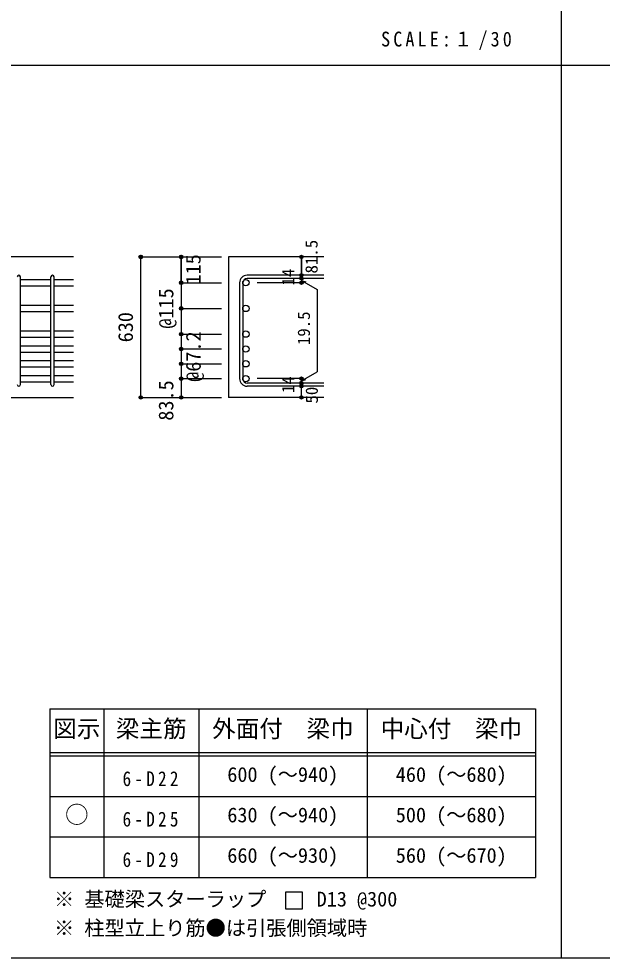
# Model space of a CAD drawing. Units: millimetres at full size, sheet at 1:30, with parts at other scales. Extents: x -5973 to 5954, y -4195 to 4201.
# Drawn here: x -3539 to -942, y -4195 to -15 of the extents above; entities that cross this region are included whole.
import ezdxf
from ezdxf.enums import TextEntityAlignment as Align

# ---------------------------------------------------------------- set-up
doc = ezdxf.new("R2010")
doc.units = ezdxf.units.MM
doc.header["$LTSCALE"] = 30
doc.header["$PDMODE"] = 32
doc.header["$PDSIZE"] = 15
for name, color, linetype in [('0-1_躯体線', 2, 'Continuous'), ('0-5_基礎梁筋', 7, 'Continuous'), ('0-6_スタラップ筋', 7, 'Continuous'), ('0-D_寸法', 4, 'Continuous'), ('6-7_文字', 7, 'Continuous'), ('6-E_枠', 7, 'Continuous'), ('F-0_枠', 6, 'Continuous')]:
    doc.layers.add(name, color=color, linetype=linetype)
doc.styles.add('ＭＳ ゴシック', font='')
doc.styles.get('ＭＳ ゴシック').set_extended_font_data('MS Gothic')

msp = doc.modelspace()

# ---------------------------------------------------------------- linework, layer by layer
at = {"layer": '0-1_躯体線'}
for p, q in [((-3295.8, -1074.89), (-4895.8, -1074.89)), ((-2180.8, -1074.89), (-2605.8, -1074.89)), ((-2605.8, -1074.89), (-2605.8, -1699.89)), ((-3695.8, -1699.89), (-3295.8, -1699.89)), ((-2180.8, -1699.89), (-2605.8, -1699.89))]:
    msp.add_line(p, q, dxfattribs=at)
at = {"layer": '0-5_基礎梁筋'}
for p, q in [((-3531.8, -1175.82), (-3395.8, -1175.82)), ((-3531.8, -1203.82), (-3395.8, -1203.82)), ((-3381.8, -1175.82), (-3295.8, -1175.82)), ((-3381.8, -1203.82), (-3295.8, -1203.82)), ((-3531.8, -1290.11), (-3395.8, -1290.11)), ((-3381.8, -1290.11), (-3295.8, -1290.11)), ((-3531.8, -1318.11), (-3395.8, -1318.11)), ((-3381.8, -1318.11), (-3295.8, -1318.11)), ((-3531.8, -1404.39), (-3395.8, -1404.39)), ((-3381.8, -1404.39), (-3295.8, -1404.39)), ((-3531.8, -1432.39), (-3395.8, -1432.39)), ((-3381.8, -1432.39), (-3295.8, -1432.39)), ((-3531.8, -1470.39), (-3395.8, -1470.39)), ((-3531.8, -1498.39), (-3395.8, -1498.39)), ((-3381.8, -1470.39), (-3295.8, -1470.39)), ((-3381.8, -1498.39), (-3295.8, -1498.39)), ((-3531.8, -1536.39), (-3395.8, -1536.39)), ((-3381.8, -1536.39), (-3295.8, -1536.39)), ((-3531.8, -1564.39), (-3395.8, -1564.39)), ((-3381.8, -1564.39), (-3295.8, -1564.39)), ((-3531.8, -1602.39), (-3395.8, -1602.39)), ((-3381.8, -1602.39), (-3295.8, -1602.39)), ((-3531.8, -1630.39), (-3395.8, -1630.39)), ((-3381.8, -1630.39), (-3295.8, -1630.39))]:
    msp.add_line(p, q, dxfattribs=at)
at = {"layer": '0-5_基礎梁筋', "color": 3}
for centre in [(-2527.8, -1189.82), (-2527.8, -1304.11), (-2527.8, -1418.39), (-2527.8, -1484.39), (-2527.8, -1550.39), (-2527.8, -1616.39)]:
    msp.add_circle(centre, 14, dxfattribs=at)
at = {"layer": '0-6_スタラップ筋'}
for p, q in [((-3531.8, -1642.89), (-3531.8, -1163.32)), ((-3395.8, -1642.89), (-3395.8, -1163.32)), ((-3381.8, -1642.89), (-3381.8, -1163.32)), ((-2180.8, -1156.32), (-2522.3, -1156.32)), ((-2180.8, -1170.32), (-2522.3, -1170.32)), ((-2555.8, -1189.82), (-2555.8, -1616.39)), ((-2541.8, -1189.82), (-2541.8, -1616.39)), ((-2180.8, -1635.89), (-2522.3, -1635.89)), ((-2180.8, -1649.89), (-2522.3, -1649.89))]:
    msp.add_line(p, q, dxfattribs=at)
for centre, radius, start, end in [((-3538.8, -1163.32), 7, 0, 180), ((-3388.8, -1163.32), 7, 0, 180), ((-2522.3, -1189.82), 33.5, 90, 180), ((-2522.3, -1189.82), 19.5, 90, 180), ((-2522.3, -1616.39), 33.5, 180, 270), ((-2522.3, -1616.39), 19.5, 180, 270), ((-3538.8, -1642.89), 7, 180, 0), ((-3388.8, -1642.89), 7, 180, 0)]:
    msp.add_arc(centre, radius, start, end, dxfattribs=at)
at = {"layer": '0-D_寸法'}
for p, q in [((-2995.8, -1074.89), (-2815.8, -1074.89)), ((-2995.8, -1074.89), (-2815.8, -1074.89)), ((-2995.8, -1699.89), (-2995.8, -1074.89)), ((-2815.8, -1189.82), (-2815.8, -1074.89)), ((-2815.8, -1074.89), (-2635.8, -1074.89)), ((-2815.8, -1074.89), (-2815.8, -1189.82)), ((-2280.8, -1170.32), (-2280.8, -1156.32)), ((-2280.8, -1170.32), (-2280.8, -1189.82)), ((-2815.8, -1189.82), (-2635.8, -1189.82)), ((-2815.8, -1189.82), (-2635.8, -1189.82)), ((-2815.8, -1189.82), (-2815.8, -1378.36)), ((-2815.8, -1189.82), (-2815.8, -1363.89)), ((-2815.8, -1189.82), (-2815.8, -1304.11)), ((-2280.8, -1189.82), (-2476.89, -1189.82)), ((-2280.8, -1180.07), (-2261.48, -1185.25)), ((-2280.8, -1180.07), (-2210.74, -1220.52)), ((-2210.74, -1220.52), (-2210.74, -1585.7)), ((-2815.8, -1304.11), (-2635.8, -1304.11)), ((-2815.8, -1304.11), (-2815.8, -1616.39)), ((-2815.8, -1418.39), (-2635.8, -1418.39)), ((-2815.8, -1484.39), (-2635.8, -1484.39)), ((-2815.8, -1550.39), (-2635.8, -1550.39)), ((-2280.8, -1626.14), (-2210.74, -1585.7)), ((-2815.8, -1616.39), (-2635.8, -1616.39)), ((-2280.8, -1616.39), (-2476.89, -1616.39)), ((-2280.8, -1635.89), (-2280.8, -1616.39)), ((-2280.8, -1626.14), (-2261.48, -1620.97)), ((-2280.8, -1649.89), (-2280.8, -1635.89)), ((-2280.8, -1699.89), (-2280.8, -1649.89)), ((-2995.8, -1699.89), (-2815.8, -1699.89)), ((-2815.8, -1699.89), (-2635.8, -1699.89))]:
    msp.add_line(p, q, dxfattribs=at)
for points in [[(-2280.8, -1074.89), (-2280.8, -1156.32), (-2280.8, -1074.89)], [(-2815.8, -1378.36), (-2815.8, -1616.39), (-2815.8, -1699.89)]]:
    msp.add_lwpolyline(points, dxfattribs=at)
for centre, radius in [((-2995.8, -1074.89), 8), ((-2995.8, -1074.89), 7.2), ((-2995.8, -1074.89), 6.4), ((-2995.8, -1074.89), 5.6), ((-2995.8, -1074.89), 4.8), ((-2995.8, -1074.89), 4), ((-2995.8, -1074.89), 3.2), ((-2995.8, -1074.89), 2.4), ((-2995.8, -1074.89), 1.6), ((-2995.8, -1074.89), 0.8), ((-2815.8, -1074.89), 8), ((-2815.8, -1074.89), 7.2), ((-2815.8, -1074.89), 6.4), ((-2815.8, -1074.89), 5.6), ((-2815.8, -1074.89), 4.8), ((-2815.8, -1074.89), 4), ((-2815.8, -1074.89), 3.2), ((-2815.8, -1074.89), 2.4), ((-2815.8, -1074.89), 1.6), ((-2815.8, -1074.89), 0.8), ((-2280.8, -1074.89), 4), ((-2280.8, -1074.89), 3.6), ((-2280.8, -1074.89), 3.2), ((-2280.8, -1074.89), 2.8), ((-2280.8, -1074.89), 2.4), ((-2280.8, -1074.89), 2), ((-2280.8, -1074.89), 1.6), ((-2280.8, -1074.89), 1.2), ((-2280.8, -1074.89), 0.8), ((-2280.8, -1074.89), 0.4), ((-2280.8, -1156.32), 4), ((-2280.8, -1170.32), 4), ((-2280.8, -1156.32), 3.6), ((-2280.8, -1170.32), 3.6), ((-2280.8, -1156.32), 3.2), ((-2280.8, -1170.32), 3.2), ((-2280.8, -1156.32), 2.8), ((-2280.8, -1170.32), 2.8), ((-2280.8, -1156.32), 2.4), ((-2280.8, -1170.32), 2.4), ((-2280.8, -1156.32), 2), ((-2280.8, -1170.32), 2), ((-2280.8, -1156.32), 1.6), ((-2280.8, -1170.32), 1.6), ((-2280.8, -1156.32), 1.2), ((-2280.8, -1170.32), 1.2), ((-2280.8, -1156.32), 0.8), ((-2280.8, -1170.32), 0.8), ((-2280.8, -1156.32), 0.4), ((-2280.8, -1170.32), 0.4), ((-2815.8, -1189.82), 8), ((-2815.8, -1189.82), 7.2), ((-2815.8, -1189.82), 6.4), ((-2815.8, -1189.82), 5.6), ((-2815.8, -1189.82), 4.8), ((-2815.8, -1189.82), 4), ((-2815.8, -1189.82), 3.2), ((-2815.8, -1189.82), 2.4), ((-2815.8, -1189.82), 1.6), ((-2815.8, -1189.82), 0.8), ((-2280.8, -1189.82), 4), ((-2280.8, -1189.82), 3.6), ((-2280.8, -1189.82), 3.2), ((-2280.8, -1189.82), 2.8), ((-2280.8, -1189.82), 2.4), ((-2280.8, -1189.82), 2), ((-2280.8, -1189.82), 1.6), ((-2280.8, -1189.82), 1.2), ((-2280.8, -1189.82), 0.8), ((-2280.8, -1189.82), 0.4), ((-2815.8, -1304.11), 8), ((-2815.8, -1304.11), 7.2), ((-2815.8, -1304.11), 6.4), ((-2815.8, -1304.11), 5.6), ((-2815.8, -1304.11), 4.8), ((-2815.8, -1304.11), 4), ((-2815.8, -1304.11), 3.2), ((-2815.8, -1304.11), 2.4), ((-2815.8, -1304.11), 1.6), ((-2815.8, -1304.11), 0.8), ((-2815.8, -1418.39), 8), ((-2815.8, -1418.39), 7.2), ((-2815.8, -1418.39), 6.4), ((-2815.8, -1418.39), 5.6), ((-2815.8, -1418.39), 4.8), ((-2815.8, -1418.39), 4), ((-2815.8, -1418.39), 3.2), ((-2815.8, -1418.39), 2.4), ((-2815.8, -1418.39), 1.6), ((-2815.8, -1418.39), 0.8), ((-2815.8, -1484.39), 8), ((-2815.8, -1484.39), 7.2), ((-2815.8, -1484.39), 6.4), ((-2815.8, -1484.39), 5.6), ((-2815.8, -1484.39), 4.8), ((-2815.8, -1484.39), 4), ((-2815.8, -1484.39), 3.2), ((-2815.8, -1484.39), 2.4), ((-2815.8, -1484.39), 1.6), ((-2815.8, -1484.39), 0.8), ((-2815.8, -1550.39), 8), ((-2815.8, -1550.39), 7.2), ((-2815.8, -1550.39), 6.4), ((-2815.8, -1550.39), 5.6), ((-2815.8, -1550.39), 4.8), ((-2815.8, -1550.39), 4), ((-2815.8, -1550.39), 3.2), ((-2815.8, -1550.39), 2.4), ((-2815.8, -1550.39), 1.6), ((-2815.8, -1550.39), 0.8), ((-2815.8, -1616.39), 8), ((-2815.8, -1616.39), 7.2), ((-2815.8, -1616.39), 6.4), ((-2815.8, -1616.39), 5.6), ((-2815.8, -1616.39), 4.8), ((-2815.8, -1616.39), 4), ((-2815.8, -1616.39), 3.2), ((-2815.8, -1616.39), 2.4), ((-2815.8, -1616.39), 1.6), ((-2815.8, -1616.39), 0.8), ((-2280.8, -1616.39), 4), ((-2280.8, -1616.39), 3.6), ((-2280.8, -1616.39), 3.2), ((-2280.8, -1616.39), 2.8), ((-2280.8, -1616.39), 2.4), ((-2280.8, -1616.39), 2), ((-2280.8, -1616.39), 1.6), ((-2280.8, -1616.39), 1.2), ((-2280.8, -1616.39), 0.8), ((-2280.8, -1616.39), 0.4), ((-2280.8, -1635.89), 4), ((-2280.8, -1649.89), 4), ((-2280.8, -1635.89), 3.6), ((-2280.8, -1649.89), 3.6), ((-2280.8, -1635.89), 3.2), ((-2280.8, -1649.89), 3.2), ((-2280.8, -1635.89), 2.8), ((-2280.8, -1649.89), 2.8), ((-2280.8, -1635.89), 2.4), ((-2280.8, -1649.89), 2.4), ((-2280.8, -1635.89), 2), ((-2280.8, -1649.89), 2), ((-2280.8, -1635.89), 1.6), ((-2280.8, -1649.89), 1.6), ((-2280.8, -1635.89), 1.2), ((-2280.8, -1649.89), 1.2), ((-2280.8, -1635.89), 0.8), ((-2280.8, -1649.89), 0.8), ((-2280.8, -1635.89), 0.4), ((-2280.8, -1649.89), 0.4), ((-2995.8, -1699.89), 7.2), ((-2995.8, -1699.89), 6.4), ((-2995.8, -1699.89), 5.6), ((-2995.8, -1699.89), 4.8), ((-2995.8, -1699.89), 4), ((-2995.8, -1699.89), 3.2), ((-2995.8, -1699.89), 2.4), ((-2995.8, -1699.89), 1.6), ((-2995.8, -1699.89), 0.8), ((-2815.8, -1699.89), 7.2), ((-2815.8, -1699.89), 6.4), ((-2815.8, -1699.89), 5.6), ((-2815.8, -1699.89), 4.8), ((-2815.8, -1699.89), 4), ((-2815.8, -1699.89), 3.2), ((-2815.8, -1699.89), 2.4), ((-2815.8, -1699.89), 1.6), ((-2815.8, -1699.89), 0.8), ((-2280.8, -1699.89), 4), ((-2280.8, -1699.89), 3.6), ((-2280.8, -1699.89), 3.2), ((-2280.8, -1699.89), 2.8), ((-2280.8, -1699.89), 2.4), ((-2280.8, -1699.89), 2), ((-2280.8, -1699.89), 1.6), ((-2280.8, -1699.89), 1.2), ((-2280.8, -1699.89), 0.8), ((-2280.8, -1699.89), 0.4)]:
    msp.add_circle(centre, radius, dxfattribs=at)
at = {"layer": '0-D_寸法', "color": 7}
for p in [(-2995.8, -1074.89), (-2815.8, -1074.89), (-2280.8, -1074.89), (-2280.8, -1156.32), (-2280.8, -1170.32), (-2815.8, -1189.82), (-2280.8, -1189.82), (-2815.8, -1304.11), (-2815.8, -1418.39), (-2815.8, -1484.39), (-2815.8, -1550.39), (-2815.8, -1616.39), (-2280.8, -1616.39), (-2280.8, -1616.39), (-2280.8, -1635.89), (-2280.8, -1649.89), (-2995.8, -1699.89), (-2815.8, -1699.89), (-2280.8, -1699.89)]:
    msp.add_point(p, dxfattribs=at)
at = {"layer": '6-7_文字'}
msp.add_lwpolyline([(-2350.91, -3975.64), (-2275.91, -3975.64), (-2275.91, -3900.64), (-2350.91, -3900.64)], close=True, dxfattribs=at)
at = {"layer": '6-E_枠', "color": 3}
for p, q in [((-3400.52, -3085.43), (-3400.52, -3835.43)), ((-3400.52, -3085.43), (-1238, -3085.43)), ((-1238, -3085.43), (-1238, -3835.43)), ((-3400.52, -3835.43), (-1238, -3835.43))]:
    msp.add_line(p, q, dxfattribs=at)
at = {"layer": '6-E_枠'}
for p, q in [((-3160.52, -3085.43), (-3160.52, -3835.43)), ((-2738, -3085.43), (-2738, -3835.43)), ((-1988, -3085.43), (-1988, -3835.43)), ((-3400.52, -3280.43), (-1238, -3280.43)), ((-3400.52, -3295.43), (-1238, -3295.43)), ((-3400.52, -3475.43), (-1238, -3475.43)), ((-3400.52, -3655.43), (-1238, -3655.43))]:
    msp.add_line(p, q, dxfattribs=at)
at = {"layer": 'F-0_枠', "color": 2}
for p, q in [((-1124.64, 4201.15), (-1124.64, -4195.24)), ((-5972.88, -222.05), (3723.6, -222.05))]:
    msp.add_line(p, q, dxfattribs=at)
at = {"layer": 'F-0_枠'}
msp.add_line((5954.1, -4195.24), (-5972.88, -4195.24), dxfattribs=at)

# ---------------------------------------------------------------- texts
at = {"layer": '0-D_寸法', "style": 'ＭＳ ゴシック'}
for s, height, p in [('81.5', 54.99, (-2191.9, -1148.49)), ('115', 65.98, (-2709.7, -1197.45)), ('14', 54.99, (-2296.03, -1201.76)), ('@115', 65.98, (-2830.8, -1394.11)), ('630', 65.98, (-3010.8, -1454.89)), ('19.5', 54.99, (-2226.13, -1467.19)), ('@67.2', 65.98, (-2709.04, -1630.56)), ('83.5', 65.98, (-2830.8, -1803.39)), ('14', 54.99, (-2296.06, -1680.57)), ('50', 54.99, (-2190.82, -1727.28))]:
    msp.add_text(s, height=height, rotation=90, dxfattribs=at).set_placement(p, align=Align.BOTTOM_LEFT)
at = {"layer": '6-7_文字', "color": 2, "style": 'ＭＳ ゴシック'}
for s, p in [('図示', (-3385.52, -3235.43)), ('梁主筋', (-3106.76, -3235.43)), ('外面付\u3000梁巾', (-2678, -3235.43)), ('中心付\u3000梁巾', (-1928, -3235.43)), ('○', (-3333.02, -3617.93))]:
    msp.add_text(s, height=76.98, dxfattribs=at).set_placement(p, align=Align.BOTTOM_LEFT)
at = {"layer": '6-7_文字', "style": 'ＭＳ ゴシック'}
for s, p in [('600 (～940)', (-2610.5, -3430.43)), ('460 (～680)', (-1860.5, -3430.43)), ('630 (～940)', (-2610.5, -3610.43)), ('500 (～680)', (-1860.5, -3610.43)), ('660 (～930)', (-2610.5, -3790.43)), ('560 (～670)', (-1860.5, -3790.43)), ('※ 基礎梁スターラップ     D13 @300', (-3381.96, -3985.01)), ('※ 柱型立上り筋●は引張側領域時', (-3381.96, -4113.51))]:
    msp.add_text(s, height=65.98, dxfattribs=at).set_placement(p, align=Align.BOTTOM_LEFT)
at = {"layer": '6-7_文字', "color": 2, "insert": (-1925.98, -154.55), "char_height": 65.98, "attachment_point": 7, "style": 'ＭＳ ゴシック'}
msp.add_mtext('\\T1.34;\\W0.9;SCALE:１/30', dxfattribs=at)
at = {"layer": '6-7_文字', "char_height": 65.98, "attachment_point": 7, "style": 'ＭＳ ゴシック'}
for s, insert in [('\\T1.38;\\W0.85;6-D22', (-3076.76, -3430.43)), ('\\T1.38;\\W0.85;6-D25', (-3076.76, -3610.43)), ('\\T1.38;\\W0.85;6-D29', (-3076.76, -3790.43))]:
    msp.add_mtext(s, dxfattribs=dict(at, insert=insert))

doc.saveas('drawing.dxf')
